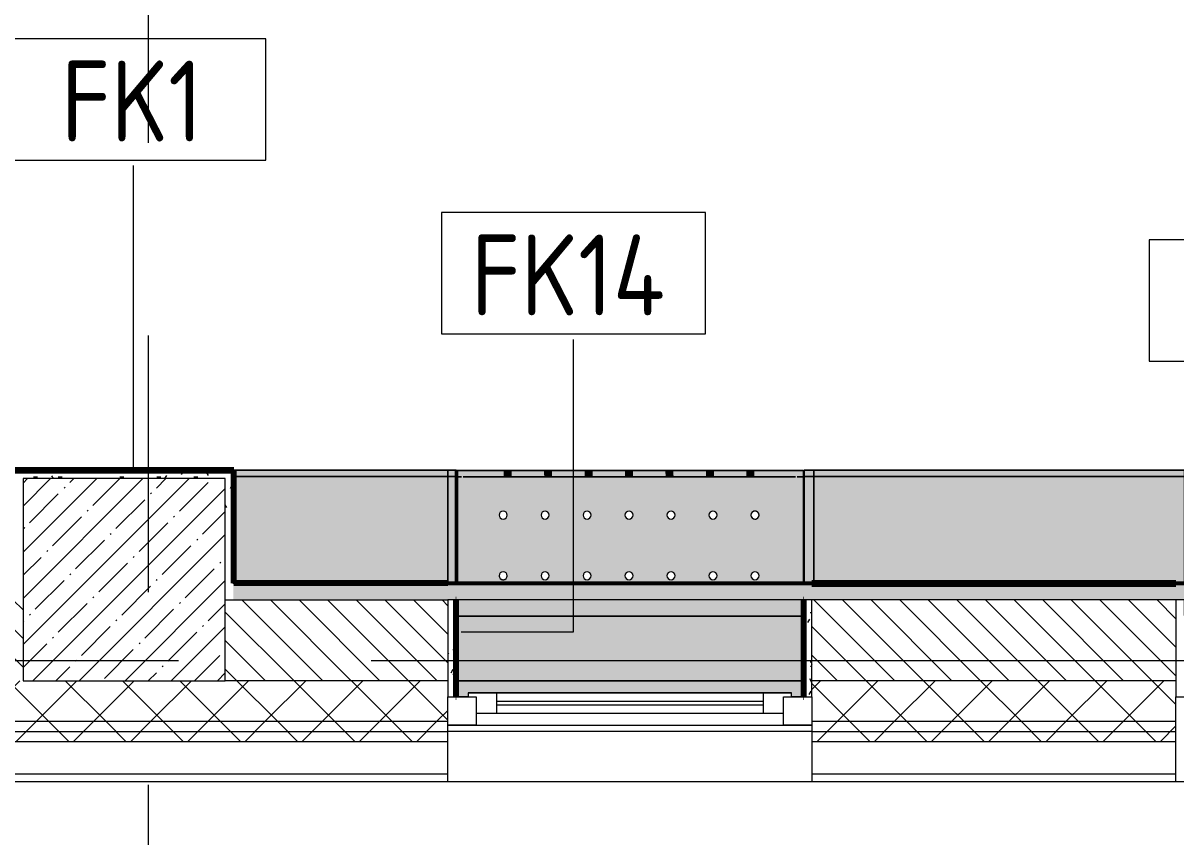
# Model space of a CAD drawing. Header units: millimetres. Extents: x 35524 to 235479, y -8553 to 29000.
# Drawn here: x 80350 to 83200, y 3164 to 5176 of the extents above; entities that cross this region are included whole.
import ezdxf

# ---------------------------------------------------------------- set-up
doc = ezdxf.new("R2010")
doc.units = ezdxf.units.MM
doc.linetypes.add('Осевая', pattern=[3175, 635, -476.25, 1587.5, -476.25])
for name, color, linetype, lineweight in [('A-GLAZ', 7, 'Continuous', 9), ('A-GLAZ-1', 7, 'Continuous', 13), ('A-WALL', 7, 'Continuous', 9), ('A-WALL-IDEN', 7, 'Continuous', 9), ('I-WALL', 7, 'Continuous', 9), ('S-COLS', 7, 'Continuous', 9), ('Оси', 7, 'Continuous', 9), ('Оси-2', 7, 'Осевая', 9)]:
    doc.layers.add(name, color=color, linetype=linetype, lineweight=lineweight)
for name, color, linetype, lineweight, true_color in [('A-WALL-1', 7, 'Continuous', 9, 0xc0c0c0), ('A-WALL-2', 7, 'Continuous', 9, 0xcbc7bf), ('I-WALL-12', 7, 'Continuous', 53, 0xeaa7bf), ('I-WALL-18', 7, 'Continuous', 80, 0xffd2ff), ('I-WALL-4', 7, 'Continuous', 9, 0xc0c0c0), ('I-WALL-5', 7, 'Continuous', 9, 0xcbc7bf), ('I-WALL-8', 7, 'Continuous', 80, 0xff80c0), ('S-WALL-ANLY', 7, 'Continuous', 13, 0x008040), ('S-WALL-ANLY-1', 7, 'Continuous', 5, 0x008040), ('Знаки-1', 7, 'Continuous', 9, 0xd4ccbd), ('Знаки-3', 9, 'Continuous', 9, 0x808080), ('Знаки-4', 7, 'Continuous', 9, 0xaba79f), ('Знаки-5', 7, 'Continuous', 9, 0xc1bbaf), ('Знаки-6', 7, 'Continuous', 9, 0xd5cdbe), ('Знаки-7', 7, 'Continuous', 9, 0xd1cabb), ('Знаки-8', 7, 'Continuous', 9, 0xccc5b7)]:
    doc.layers.add(name, color=color, linetype=linetype, lineweight=lineweight, true_color=true_color)
doc.layers.add('Знаки-2', color=7, linetype='Continuous', lineweight=9, transparency=0.5)
doc.styles.add('GOST Common_2', font='GOST_Common.ttf', dxfattribs={"width": 0.9, "height": 200})
pattern_1 = [(45, (0, 0), (-70.71068, 70.71068), []), (135, (0, 0), (-70.71068, -70.71068), [])]
pattern_2 = [(0, (0, 0), (121.92, 30.48), [10.058, -81.382, 10.058, -81.382, -487.68]), (0, (0, 0), (121.92, 30.48), [-182.88, 10.058, -172.822, 10.058, -81.382, -213.36]), (0, (0, 0), (121.92, 30.48), [-457.2, 10.058, -50.902, 10.058, -142.342]), (120, (45.72, 15.24), (-87.356454, 90.345817), [10.058, -81.382, 10.058, -81.382, -487.68]), (120, (45.72, 15.24), (-87.356454, 90.345817), [-182.88, 10.058, -172.822, 10.058, -81.382, -213.36]), (120, (45.72, 15.24), (-87.356454, 90.345817), [-457.2, 10.058, -50.902, 10.058, -142.342]), (240, (60.96, 76.2), (-34.563546, -120.825817), [10.058, -81.382, 10.058, -81.382, -487.68]), (240, (60.96, 76.2), (-34.563546, -120.825817), [-182.88, 10.058, -172.822, 10.058, -81.382, -213.36]), (240, (60.96, 76.2), (-34.563546, -120.825817), [-457.2, 10.058, -50.902, 10.058, -142.342])]

# ---------------------------------------------------------------- blocks, each defined once
blk = doc.blocks.new('BSC_Колонна _Прямоугольная - 500х500-V12-План отделки стен 3 этажа в осях 12-23')
at = {"layer": 'S-COLS'}
h = blk.add_hatch(dxfattribs=at)
h.set_pattern_fill('FP_13', color=256, style=0, pattern_type=2)
h.set_pattern_definition([(45, (-80600, -3800), (-57.02463, 57.02463), []), (45, (-80542.975, -3800), (-57.02463, 57.02463), [100.806, -20.161, 3.353, -16.808])])
h.paths.add_polyline_path([(-250, -250), (250, -250), (250, 250), (-250, 250), (-250, -153.5)])
for p, q in [((250, 250), (-250, 250)), ((-250, 250), (-250, -250)), ((250, -250), (250, 250)), ((-250, -250), (250, -250))]:
    blk.add_line(p, q, dxfattribs=at)
blk = doc.blocks.new('120_Окно_СКБ_1Ст - 120_Окно_СКБ_1Ст 900х2500_h_-19906774-План отделки стен 3 этажа в осях 12-23')
at = {"layer": 'A-GLAZ'}
for p, q in [((450, -5), (-450, -5)), ((-330, -55), (330, -55)), ((-430, -75), (-400, -75)), ((330, -65), (-330, -65)), ((400, -75), (430, -75))]:
    blk.add_line(p, q, dxfattribs=at)
at = {"layer": 'A-GLAZ-1'}
for p, q in [((-450, -75), (-450, -5)), ((-450, -5), (-380, -5)), ((-380, -5), (-380, -75)), ((380, -75), (380, -5)), ((380, -5), (450, -5)), ((450, -5), (450, -75)), ((380, -35), (-380, -35)), ((-380, -35), (-380, -75)), ((-330, -85), (-330, -35)), ((330, -85), (330, -35)), ((380, -75), (380, -35)), ((-380, -75), (-450, -75)), ((-380, -75), (-400, -75)), ((-400, -75), (-400, -85)), ((-400, -85), (400, -85)), ((400, -85), (-400, -85)), ((450, -75), (380, -75)), ((400, -75), (380, -75)), ((400, -85), (400, -75))]:
    blk.add_line(p, q, dxfattribs=at)
blk = doc.blocks.new('Зашивка радиатора_ с перфорацией М1 - Зашивка радиатора_ с перфорацией М1-V62-План отделки стен 3 этажа в осях 12-23')
at = {"layer": 'Знаки-2'}
for points in [[(399, 380), (399, 370.1), (-401, 370.1), (-401, 380), (-430, 380), (-430, 180), (429, 180), (429, 380)], [(317.2, -163.9), (-430, -163.9), (-430, -179.9), (430, -179.7), (430, -163.9), (319.3, -163.9)], [(-313.1, -163.9), (-319, -163.9), (-318.3, -179.9), (-279, -179.9), (-279.7, -163.9), (-309, -163.9)], [(-304.2, -163.9), (-319, -163.9), (-318.3, -179.9), (-279, -179.9), (-279.7, -163.9), (-304, -163.9)], [(-289, -163.9), (-309, -163.9), (-308.7, -179.9), (-289, -179.9)], [(-291.9, -163.9), (-309, -163.9), (-308.7, -179.9), (-289, -179.9), (-289.3, -163.9), (-290.3, -163.9)], [(-179, -163.9), (-219, -163.9), (-218.3, -179.9), (-179, -179.9)], [(-194, -163.9), (-219, -163.9), (-218.3, -179.9), (-179, -179.9), (-179.7, -163.9), (-193.8, -163.9)], [(-199, -163.9), (-209, -163.9), (-208.7, -179.9), (-189, -179.9), (-189.3, -163.9), (-196.4, -163.9)], [(-191.9, -163.9), (-209, -163.9), (-208.7, -179.9), (-189, -179.9), (-189.3, -163.9), (-190.3, -163.9)], [(-84.9, -163.9), (-119, -163.9), (-118.3, -179.9), (-79, -179.9), (-79.7, -163.9), (-81.7, -163.9)], [(-119, -163.9), (-118.3, -179.9), (-79, -179.9), (-79.7, -163.9), (-118.3, -163.9)], [(-108.7, -163.9), (-109, -163.9), (-108.7, -179.9), (-89, -179.9), (-89.3, -163.9), (-107.7, -163.9)], [(-106.1, -163.9), (-109, -163.9), (-108.7, -179.9), (-89, -179.9), (-89.3, -163.9), (-104.2, -163.9)], [(-19, -163.9), (-18.3, -179.9), (21, -179.9), (20.3, -163.9), (-18.3, -163.9)], [(-19, -163.9), (-18.3, -179.9), (21, -179.9), (20.3, -163.9), (-18.3, -163.9)], [(-8.7, -163.9), (-9, -163.9), (-8.7, -179.9), (11, -179.9), (10.7, -163.9), (-7.7, -163.9)], [(-8.7, -163.9), (-9, -163.9), (-8.7, -179.9), (11, -179.9), (10.7, -163.9), (-7.7, -163.9)], [(93.9, -163.9), (81, -163.9), (81.7, -179.9), (121, -179.9), (120.3, -163.9), (95.8, -163.9)], [(110.7, -163.9), (81, -163.9), (81.7, -179.9), (121, -179.9), (120.3, -163.9), (111, -163.9)], [(91.3, -163.9), (91, -163.9), (91.3, -179.9), (111, -179.9), (110.7, -163.9), (92.3, -163.9)], [(91.3, -163.9), (91, -163.9), (91.3, -179.9), (111, -179.9), (110.7, -163.9), (92.3, -163.9)], [(181, -163.9), (181.7, -179.9), (221, -179.9), (220.3, -163.9), (181.7, -163.9)], [(203.8, -163.9), (181, -163.9), (181.7, -179.9), (221, -179.9), (220.3, -163.9), (206, -163.9)], [(198.4, -163.9), (191, -163.9), (191.3, -179.9), (211, -179.9), (210.7, -163.9), (201, -163.9)], [(198.4, -163.9), (191, -163.9), (191.3, -179.9), (211, -179.9), (210.7, -163.9), (201, -163.9)], [(286.9, -163.9), (281, -163.9), (281.7, -179.9), (321, -179.9), (320.3, -163.9), (291, -163.9)], [(296, -163.9), (281, -163.9), (281.7, -179.9), (321, -179.9), (320.3, -163.9), (298.4, -163.9)], [(308.1, -163.9), (291, -163.9), (291.3, -179.9), (311, -179.9), (310.7, -163.9), (309.7, -163.9)], [(308.1, -163.9), (291, -163.9), (291.3, -179.9), (311, -179.9), (310.7, -163.9), (309.7, -163.9)]]:
    blk.add_hatch(color=256, dxfattribs=at).paths.add_polyline_path(points)
h = blk.add_hatch(color=256, dxfattribs=at)
h.paths.add_polyline_path([(385.8, 180), (-430, 180), (-430, 140.1), (429, 140.1), (429, 180)])
h.paths.add_polyline_path([(-342.4, 100.1), (-430, 100.1), (-430, -179.9), (430.2, -179.9), (430.2, 100.1), (-341.9, 100.1)])
h.paths.add_polyline_path([(312.2, 90.4), (317.2, 89), (320.9, 85.4), (322.2, 80.4), (320.9, 75.4), (317.2, 71.7), (312.2, 70.4), (307.2, 71.7), (303.6, 75.4), (302.2, 80.4), (303.6, 85.4), (307.2, 89), (309.7, 90)])
h.paths.add_polyline_path([(208.5, 90.4), (213.5, 89), (217.2, 85.4), (218.5, 80.4), (217.2, 75.4), (213.5, 71.7), (208.5, 70.4), (203.5, 71.7), (199.8, 75.4), (198.5, 80.4), (199.8, 85.4), (203.8, 89.1), (205.9, 90)])
h.paths.add_polyline_path([(-206.5, 90.4), (-201.5, 89), (-197.8, 85.4), (-196.5, 80.4), (-197.8, 75.4), (-201.5, 71.7), (-206.5, 70.4), (-211.5, 71.7), (-215.2, 75.4), (-216.5, 80.4), (-215.2, 85.4), (-211.5, 89), (-209.1, 90)])
h.paths.add_polyline_path([(-102.8, 90.4), (-97.8, 89), (-94.1, 85.4), (-92.8, 80.4), (-94.1, 75.4), (-97.8, 71.7), (-102.8, 70.4), (-107.8, 71.7), (-111.4, 75.4), (-112.8, 80.4), (-111.4, 85.4), (-107.8, 89), (-105.3, 90)])
h.paths.add_polyline_path([(-310.3, 90.4), (-305.3, 89), (-301.6, 85.4), (-300.3, 80.4), (-301.6, 75.4), (-305.3, 71.7), (-310.3, 70.4), (-315.3, 71.7), (-318.9, 75.4), (-320.3, 80.4), (-318.9, 85.4), (-315.3, 89), (-312.8, 90)])
h.paths.add_polyline_path([(1, 90.4), (6, 89), (9.7, 85.4), (11, 80.4), (9.7, 75.4), (6, 71.7), (1, 70.4), (-4, 71.7), (-7.7, 75.4), (-9, 80.4), (-7.7, 85.4), (-4, 89), (-1.6, 90)])
h.paths.add_polyline_path([(104.7, 90.4), (109.7, 89), (113.4, 85.4), (114.7, 80.4), (113.4, 75.4), (109.7, 71.7), (104.7, 70.4), (99.7, 71.7), (96.1, 75.4), (94.7, 80.4), (96.1, 85.4), (99.7, 89), (102.2, 90)])
h.paths.add_polyline_path([(104.7, -59.6), (109.7, -61), (113.4, -64.6), (114.7, -69.6), (113.4, -74.6), (109.7, -78.3), (104.7, -79.6), (99.7, -78.3), (96.1, -74.6), (94.7, -69.6), (96.1, -64.6), (99.7, -61), (102.2, -60)])
h.paths.add_polyline_path([(208.5, -59.6), (213.5, -61), (217.2, -64.6), (218.5, -69.6), (217.2, -74.6), (213.5, -78.3), (208.5, -79.6), (203.5, -78.3), (199.8, -74.6), (198.5, -69.6), (199.8, -64.6), (203.8, -60.9), (205.9, -60)])
h.paths.add_polyline_path([(312.2, -59.6), (317.2, -61), (320.9, -64.6), (322.2, -69.6), (320.9, -74.6), (317.2, -78.3), (312.2, -79.6), (307.2, -78.3), (303.6, -74.6), (302.2, -69.6), (303.6, -64.6), (307.2, -61), (309.7, -60)])
h.paths.add_polyline_path([(1, -59.6), (6, -61), (9.7, -64.6), (11, -69.6), (9.7, -74.6), (6, -78.3), (1, -79.6), (-4, -78.3), (-7.7, -74.6), (-9, -69.6), (-7.7, -64.6), (-4, -61), (-1.6, -60)])
h.paths.add_polyline_path([(-102.8, -59.6), (-97.8, -61), (-94.1, -64.6), (-92.8, -69.6), (-94.1, -74.6), (-97.8, -78.3), (-102.8, -79.6), (-107.8, -78.3), (-111.4, -74.6), (-112.8, -69.6), (-111.4, -64.6), (-107.8, -61), (-105.3, -60)])
h.paths.add_polyline_path([(-310.3, -59.6), (-305.3, -61), (-301.6, -64.6), (-300.3, -69.6), (-301.6, -74.6), (-305.3, -78.3), (-310.3, -79.6), (-315.3, -78.3), (-318.9, -74.6), (-320.3, -69.6), (-318.9, -64.6), (-315.3, -61), (-312.8, -60)])
h.paths.add_polyline_path([(-206.5, -59.6), (-201.5, -61), (-197.8, -64.6), (-196.5, -69.6), (-197.8, -74.6), (-201.5, -78.3), (-206.5, -79.6), (-211.5, -78.3), (-215.2, -74.6), (-216.5, -69.6), (-215.2, -64.6), (-211.5, -61), (-209.1, -60)])
at = {"layer": 'Знаки-1'}
for p, q in [((-309, -163.9), (-307.7, -163.9)), ((-304.2, -163.9), (-309, -163.9)), ((-307.7, -163.9), (-304.2, -163.9)), ((-304, -163.9), (-294, -163.9)), ((-294, -163.9), (-304, -163.9)), ((-293.8, -163.9), (-289, -163.9)), ((-289, -163.9), (-293.8, -163.9)), ((-207.7, -163.9), (-204.2, -163.9)), ((-204.2, -163.9), (-207.7, -163.9)), ((-204, -163.9), (-199, -163.9)), ((-194, -163.9), (-204, -163.9)), ((-199, -163.9), (-194, -163.9)), ((-193.8, -163.9), (-190.3, -163.9)), ((-190.3, -163.9), (-193.8, -163.9)), ((-107.7, -163.9), (-104.2, -163.9)), ((-104.2, -163.9), (-107.7, -163.9)), ((-104, -163.9), (-94, -163.9)), ((-94, -163.9), (-104, -163.9)), ((-93.8, -163.9), (-90.3, -163.9)), ((-90.3, -163.9), (-93.8, -163.9)), ((-9, -163.9), (-6.1, -163.9)), ((-4.2, -163.9), (-9, -163.9)), ((-6.1, -163.9), (-4.2, -163.9)), ((-4, -163.9), (6, -163.9)), ((6, -163.9), (-4, -163.9)), ((6.2, -163.9), (10.7, -163.9)), ((11, -163.9), (6.2, -163.9)), ((10.7, -163.9), (11, -163.9)), ((92.3, -163.9), (95.8, -163.9)), ((95.8, -163.9), (92.3, -163.9)), ((96, -163.9), (106, -163.9)), ((106, -163.9), (96, -163.9)), ((106.2, -163.9), (109.7, -163.9)), ((109.7, -163.9), (106.2, -163.9)), ((192.3, -163.9), (195.8, -163.9)), ((195.8, -163.9), (192.3, -163.9)), ((196, -163.9), (203.6, -163.9)), ((203.6, -163.9), (196, -163.9)), ((203.8, -163.9), (206, -163.9)), ((206, -163.9), (203.8, -163.9)), ((206.2, -163.9), (209.7, -163.9)), ((209.7, -163.9), (206.2, -163.9)), ((291, -163.9), (295.8, -163.9)), ((295.8, -163.9), (291, -163.9)), ((296, -163.9), (306, -163.9)), ((303.6, -163.9), (296, -163.9)), ((306, -163.9), (303.6, -163.9)), ((306.2, -163.9), (311, -163.9)), ((311, -163.9), (306.2, -163.9)), ((430, -163.9), (428, -163.9)), ((-309, -179.9), (-304.2, -179.9)), ((-304.2, -179.9), (-309, -179.9)), ((-304, -179.9), (-294, -179.9)), ((-299, -179.9), (-304, -179.9)), ((-294, -179.9), (-299, -179.9)), ((-293.8, -179.9), (-289, -179.9)), ((-289, -179.9), (-293.8, -179.9)), ((-207.7, -179.9), (-204.2, -179.9)), ((-204.2, -179.9), (-207.7, -179.9)), ((-204, -179.9), (-199, -179.9)), ((-199, -179.9), (-204, -179.9)), ((-199, -179.9), (-194, -179.9)), ((-194, -179.9), (-199, -179.9)), ((-193.8, -179.9), (-190.3, -179.9)), ((-190.3, -179.9), (-193.8, -179.9)), ((-107.7, -179.9), (-104.2, -179.9)), ((-104.2, -179.9), (-107.7, -179.9)), ((-104, -179.9), (-94, -179.9)), ((-94, -179.9), (-104, -179.9)), ((-93.8, -179.9), (-90.3, -179.9)), ((-90.3, -179.9), (-93.8, -179.9)), ((-9, -179.9), (-4.2, -179.9)), ((-4.2, -179.9), (-9, -179.9)), ((-4, -179.9), (6, -179.9)), ((6, -179.9), (-4, -179.9)), ((6.2, -179.9), (11, -179.9)), ((11, -179.9), (6.2, -179.9)), ((92.3, -179.9), (95.8, -179.9)), ((95.8, -179.9), (92.3, -179.9)), ((96, -179.9), (101, -179.9)), ((106, -179.9), (96, -179.9)), ((101, -179.9), (106, -179.9)), ((106.2, -179.9), (109.7, -179.9)), ((109.7, -179.9), (106.2, -179.9)), ((192.3, -179.9), (195.8, -179.9)), ((195.8, -179.9), (192.3, -179.9)), ((196, -179.9), (203.6, -179.9)), ((203.6, -179.9), (196, -179.9)), ((203.8, -179.9), (206, -179.9)), ((206, -179.9), (203.8, -179.9)), ((206.2, -179.9), (209.7, -179.9)), ((209.7, -179.9), (206.2, -179.9)), ((291, -179.9), (295.8, -179.9)), ((295.8, -179.9), (291, -179.9)), ((296, -179.9), (306, -179.9)), ((301, -179.9), (296, -179.9)), ((306, -179.9), (301, -179.9)), ((306.2, -179.9), (311, -179.9)), ((309.7, -179.9), (306.2, -179.9)), ((311, -179.9), (309.7, -179.9))]:
    blk.add_line(p, q, dxfattribs=at)
at = {"layer": 'Знаки-3'}
for p, q in [((-401, 380), (-430, 380)), ((-430, 380), (-430, 180)), ((429, 380), (399, 380)), ((-430, 180), (429, 180)), ((429, 180), (-430, 180)), ((-430, 180), (-430, 140.1)), ((-430, 100.1), (-430, -179.9)), ((430.2, -179.9), (430.2, 100.1)), ((-430, -179.9), (430.2, -179.9))]:
    blk.add_line(p, q, dxfattribs=at)
for centre, start, end in [((-310.3, 80.4), 0, 180), ((-206.5, 80.4), 0, 180), ((-102.8, 80.4), 0, 180), ((1, 80.4), 0, 180), ((104.7, 80.4), 0, 180), ((208.5, 80.4), 0, 180), ((312.2, 80.4), 0, 180), ((-310.3, 80.4), 180, 0), ((-206.5, 80.4), 180, 360), ((-102.8, 80.4), 180, 0), ((1, 80.4), 180, 0), ((104.7, 80.4), 180, 360), ((208.5, 80.4), 180, 0), ((312.2, 80.4), 180, 0), ((-310.3, -69.6), 0, 180), ((-310.3, -69.6), 180, 0), ((-206.5, -69.6), 0, 180), ((-206.5, -69.6), 180, 0), ((-102.8, -69.6), 0, 180), ((-102.8, -69.6), 180, 0), ((1, -69.6), 0, 180), ((1, -69.6), 180, 0), ((104.7, -69.6), 0, 180), ((104.7, -69.6), 180, 0), ((208.5, -69.6), 0, 180), ((208.5, -69.6), 180, 0), ((312.2, -69.6), 0, 180), ((312.2, -69.6), 180, 0)]:
    blk.add_arc(centre, 10, start, end, dxfattribs=at)
at = {"layer": 'Знаки-4'}
for p, q in [((-430, 180), (-430, 380)), ((-430, 380), (-401, 380)), ((399, 380), (429, 380)), ((-430, 140.1), (-430, 180)), ((-430, -179.9), (-430, 100.1)), ((-430, -163.9), (-414.4, -163.9)), ((-430, -163.9), (-430, -179.9)), ((-410.5, -163.9), (-394.9, -163.9)), ((-394.3, -163.9), (394.9, -163.9)), ((395.4, -163.9), (411.1, -163.9)), ((414.9, -163.9), (425.1, -163.9)), ((428, -179.9), (-430, -179.9)), ((425.1, -179.9), (-430, -179.9))]:
    blk.add_line(p, q, dxfattribs=at)
for centre, start, end in [((-310.3, 80.4), 0, 180), ((-206.5, 80.4), 0, 180), ((-102.8, 80.4), 0, 180), ((1, 80.4), 0, 180), ((104.7, 80.4), 0, 180), ((208.5, 80.4), 0, 180), ((312.2, 80.4), 135, 180), ((312.2, 80.4), 105, 135), ((312.2, 80.4), 90, 105), ((312.2, 80.4), 75, 90), ((312.2, 80.4), 60, 75), ((312.2, 80.4), 45, 60), ((312.2, 80.4), 0, 45), ((-310.3, 80.4), 180, 360), ((-206.5, 80.4), 180, 360), ((-102.8, 80.4), 180, 360), ((1, 80.4), 180, 360), ((104.7, 80.4), 180, 360), ((208.5, 80.4), 180, 360), ((312.2, 80.4), 180, 0), ((-310.3, -69.6), 75, 180), ((-310.3, -69.6), 180, 210), ((-310.3, -69.6), 210, 225), ((-310.3, -69.6), 225, 240), ((-310.3, -69.6), 240, 255), ((-310.3, -69.6), 255, 270), ((-310.3, -69.6), 270, 285), ((-310.3, -69.6), 45, 75), ((-310.3, -69.6), 285, 360), ((-310.3, -69.6), 30, 45), ((-310.3, -69.6), 15, 30), ((-310.3, -69.6), 0, 15), ((-206.5, -69.6), 0, 180), ((-206.5, -69.6), 180, 360), ((-102.8, -69.6), 0, 180), ((-102.8, -69.6), 180, 360), ((1, -69.6), 0, 180), ((1, -69.6), 180, 360), ((104.7, -69.6), 0, 180), ((104.7, -69.6), 180, 360), ((208.5, -69.6), 0, 180), ((208.5, -69.6), 180, 360), ((312.2, -69.6), 0, 180), ((312.2, -69.6), 180, 360)]:
    blk.add_arc(centre, 10, start, end, dxfattribs=at)
at = {"layer": 'Знаки-5'}
for p, q in [((429, 180), (-430, 180)), ((-430, 180), (429, 180)), ((430.2, 100.1), (430.2, -179.9)), ((-414.4, -163.9), (-430, -163.9)), ((-430, -163.9), (-430, -179.9)), ((-394.9, -163.9), (-410.5, -163.9)), ((-319, -163.9), (-394.3, -163.9)), ((-319, -163.9), (-279, -163.9)), ((-279, -163.9), (-319, -163.9)), ((-219, -163.9), (-279, -163.9)), ((-219, -163.9), (-209, -163.9)), ((-209, -163.9), (-219, -163.9)), ((-209, -163.9), (-189, -163.9)), ((-189, -163.9), (-209, -163.9)), ((-189, -163.9), (-181.7, -163.9)), ((-179, -163.9), (-189, -163.9)), ((-181.7, -163.9), (-179, -163.9)), ((-119, -163.9), (-179, -163.9)), ((-119, -163.9), (-79, -163.9)), ((-79, -163.9), (-119, -163.9)), ((-19, -163.9), (-79, -163.9)), ((-19, -163.9), (21, -163.9)), ((-13.1, -163.9), (-19, -163.9)), ((11, -163.9), (-13.1, -163.9)), ((21, -163.9), (11, -163.9)), ((81, -163.9), (21.7, -163.9)), ((81, -163.9), (83.7, -163.9)), ((91, -163.9), (81, -163.9)), ((83.7, -163.9), (91, -163.9)), ((91, -163.9), (111, -163.9)), ((111, -163.9), (91, -163.9)), ((111, -163.9), (121, -163.9)), ((121, -163.9), (111, -163.9)), ((181, -163.9), (121, -163.9)), ((181, -163.9), (221, -163.9)), ((181.7, -163.9), (181, -163.9)), ((211, -163.9), (181.7, -163.9)), ((221, -163.9), (211, -163.9)), ((281, -163.9), (221, -163.9)), ((281, -163.9), (306.2, -163.9)), ((283.7, -163.9), (281, -163.9)), ((306.2, -163.9), (283.7, -163.9)), ((306.2, -163.9), (321, -163.9)), ((321, -163.9), (306.2, -163.9)), ((394.9, -163.9), (321, -163.9)), ((411.1, -163.9), (395.4, -163.9)), ((425.1, -163.9), (414.9, -163.9)), ((425.1, -163.9), (428, -163.9)), ((-430, -179.9), (-319, -179.9)), ((-319, -179.9), (-279, -179.9)), ((-279, -179.9), (-319, -179.9)), ((-279, -179.9), (-219, -179.9)), ((-219, -179.9), (-209, -179.9)), ((-209, -179.9), (-219, -179.9)), ((-209, -179.9), (-206.1, -179.9)), ((-189, -179.9), (-209, -179.9)), ((-206.1, -179.9), (-189, -179.9)), ((-189, -179.9), (-179, -179.9)), ((-179, -179.9), (-189, -179.9)), ((-179, -179.9), (-119, -179.9)), ((-119, -179.9), (-79, -179.9)), ((-79, -179.9), (-119, -179.9)), ((-79, -179.9), (-19, -179.9)), ((-19, -179.9), (21, -179.9)), ((21, -179.9), (-19, -179.9)), ((21.7, -179.9), (81, -179.9)), ((81, -179.9), (86.9, -179.9)), ((91, -179.9), (81, -179.9)), ((86.9, -179.9), (91, -179.9)), ((91, -179.9), (111, -179.9)), ((111, -179.9), (91, -179.9)), ((111, -179.9), (120.3, -179.9)), ((115.1, -179.9), (111, -179.9)), ((121, -179.9), (115.1, -179.9)), ((120.3, -179.9), (121, -179.9)), ((121, -179.9), (181, -179.9)), ((181, -179.9), (221, -179.9)), ((221, -179.9), (181, -179.9)), ((221, -179.9), (281, -179.9)), ((281, -179.9), (321, -179.9)), ((321, -179.9), (281, -179.9)), ((321, -179.9), (425.1, -179.9)), ((428, -179.9), (425.1, -179.9)), ((430.2, -179.9), (428, -179.9))]:
    blk.add_line(p, q, dxfattribs=at)
at = {"layer": 'Знаки-6'}
for p, q in [((-304.2, -163.9), (-307.7, -163.9)), ((-294, -163.9), (-304, -163.9)), ((-290.3, -163.9), (-293.8, -163.9)), ((-204.2, -163.9), (-207.7, -163.9)), ((-194, -163.9), (-204, -163.9)), ((-190.3, -163.9), (-193.8, -163.9)), ((-104.2, -163.9), (-107.7, -163.9)), ((-94, -163.9), (-104, -163.9)), ((-90.3, -163.9), (-93.8, -163.9)), ((-4.2, -163.9), (-7.7, -163.9)), ((6, -163.9), (-4, -163.9)), ((9.7, -163.9), (6.2, -163.9)), ((95.8, -163.9), (92.3, -163.9)), ((106, -163.9), (96, -163.9)), ((109.7, -163.9), (106.2, -163.9)), ((195.8, -163.9), (192.3, -163.9)), ((203.6, -163.9), (196, -163.9)), ((206, -163.9), (203.8, -163.9)), ((209.7, -163.9), (206.2, -163.9)), ((295.8, -163.9), (292.3, -163.9)), ((306, -163.9), (296, -163.9)), ((309.7, -163.9), (306.2, -163.9)), ((430, -164.9), (430, -179.7)), ((-307.7, -179.9), (-304.2, -179.9)), ((-304, -179.9), (-294, -179.9)), ((-293.8, -179.9), (-290.3, -179.9)), ((-207.7, -179.9), (-204.2, -179.9)), ((-204, -179.9), (-194, -179.9)), ((-193.8, -179.9), (-190.3, -179.9)), ((-107.7, -179.9), (-104.2, -179.9)), ((-104, -179.9), (-94, -179.9)), ((-93.8, -179.9), (-90.3, -179.9)), ((-7.7, -179.9), (-4.2, -179.9)), ((-4, -179.9), (6, -179.9)), ((6.2, -179.9), (9.7, -179.9)), ((92.3, -179.9), (95.8, -179.9)), ((96, -179.9), (106, -179.9)), ((106.2, -179.9), (109.7, -179.9)), ((192.3, -179.9), (195.8, -179.9)), ((196, -179.9), (203.6, -179.9)), ((203.8, -179.9), (206, -179.9)), ((206.2, -179.9), (209.7, -179.9)), ((292.3, -179.9), (295.8, -179.9)), ((296, -179.9), (306, -179.9)), ((306.2, -179.9), (309.7, -179.9)), ((428, -179.9), (430, -179.9))]:
    blk.add_line(p, q, dxfattribs=at)
at = {"layer": 'Знаки-7'}
for p, q in [((-309, -163.9), (-318.3, -163.9)), ((-307.7, -163.9), (-304.2, -163.9)), ((-304.2, -163.9), (-307.7, -163.9)), ((-304, -163.9), (-294, -163.9)), ((-299, -163.9), (-304, -163.9)), ((-294, -163.9), (-299, -163.9)), ((-293.8, -163.9), (-290.3, -163.9)), ((-290.3, -163.9), (-293.8, -163.9)), ((-279.7, -163.9), (-289, -163.9)), ((-209, -163.9), (-218.3, -163.9)), ((-209, -163.9), (-204.2, -163.9)), ((-204.2, -163.9), (-209, -163.9)), ((-204, -163.9), (-194, -163.9)), ((-199, -163.9), (-204, -163.9)), ((-194, -163.9), (-199, -163.9)), ((-193.8, -163.9), (-190.3, -163.9)), ((-190.3, -163.9), (-193.8, -163.9)), ((-190.3, -163.9), (-189, -163.9)), ((-189, -163.9), (-190.3, -163.9)), ((-179.7, -163.9), (-189, -163.9)), ((-109, -163.9), (-118.3, -163.9)), ((-109, -163.9), (-104.2, -163.9)), ((-104.2, -163.9), (-109, -163.9)), ((-104, -163.9), (-94, -163.9)), ((-94, -163.9), (-104, -163.9)), ((-93.8, -163.9), (-89, -163.9)), ((-89, -163.9), (-93.8, -163.9)), ((-79.7, -163.9), (-89, -163.9)), ((-9, -163.9), (-18.3, -163.9)), ((-7.7, -163.9), (-4.2, -163.9)), ((-4.2, -163.9), (-7.7, -163.9)), ((-4, -163.9), (6, -163.9)), ((6, -163.9), (-4, -163.9)), ((6.2, -163.9), (9.7, -163.9)), ((9.7, -163.9), (6.2, -163.9)), ((20.3, -163.9), (11, -163.9)), ((91, -163.9), (81.7, -163.9)), ((91, -163.9), (91.3, -163.9)), ((95.8, -163.9), (91, -163.9)), ((91.3, -163.9), (95.8, -163.9)), ((96, -163.9), (98.4, -163.9)), ((106, -163.9), (96, -163.9)), ((98.4, -163.9), (106, -163.9)), ((106.2, -163.9), (111, -163.9)), ((111, -163.9), (106.2, -163.9)), ((120.3, -163.9), (111, -163.9)), ((191, -163.9), (181.7, -163.9)), ((191, -163.9), (195.8, -163.9)), ((191.3, -163.9), (191, -163.9)), ((195.8, -163.9), (191.3, -163.9)), ((196, -163.9), (203.6, -163.9)), ((206, -163.9), (196, -163.9)), ((203.6, -163.9), (206, -163.9)), ((206.2, -163.9), (210.7, -163.9)), ((208.1, -163.9), (206.2, -163.9)), ((211, -163.9), (208.1, -163.9)), ((210.7, -163.9), (211, -163.9)), ((220.3, -163.9), (211, -163.9)), ((291, -163.9), (281.7, -163.9)), ((292.3, -163.9), (295.8, -163.9)), ((295.8, -163.9), (292.3, -163.9)), ((296, -163.9), (306, -163.9)), ((306, -163.9), (296, -163.9)), ((306.2, -163.9), (309.7, -163.9)), ((309.7, -163.9), (306.2, -163.9)), ((320.3, -163.9), (311, -163.9)), ((428, -163.9), (425.1, -163.9)), ((-318.3, -179.9), (-309, -179.9)), ((-307.7, -179.9), (-304.2, -179.9)), ((-304.2, -179.9), (-307.7, -179.9)), ((-304, -179.9), (-294, -179.9)), ((-294, -179.9), (-304, -179.9)), ((-293.8, -179.9), (-290.3, -179.9)), ((-290.3, -179.9), (-293.8, -179.9)), ((-289, -179.9), (-279.7, -179.9)), ((-218.3, -179.9), (-209, -179.9)), ((-209, -179.9), (-207.7, -179.9)), ((-207.7, -179.9), (-209, -179.9)), ((-207.7, -179.9), (-204.2, -179.9)), ((-204.2, -179.9), (-207.7, -179.9)), ((-204, -179.9), (-199, -179.9)), ((-199, -179.9), (-204, -179.9)), ((-199, -179.9), (-194, -179.9)), ((-194, -179.9), (-199, -179.9)), ((-193.8, -179.9), (-190.3, -179.9)), ((-189, -179.9), (-193.8, -179.9)), ((-190.3, -179.9), (-189, -179.9)), ((-189, -179.9), (-179.7, -179.9)), ((-118.3, -179.9), (-109, -179.9)), ((-109, -179.9), (-104.2, -179.9)), ((-106.1, -179.9), (-109, -179.9)), ((-104.2, -179.9), (-106.1, -179.9)), ((-104, -179.9), (-94, -179.9)), ((-94, -179.9), (-104, -179.9)), ((-93.8, -179.9), (-91.9, -179.9)), ((-89.3, -179.9), (-93.8, -179.9)), ((-91.9, -179.9), (-89, -179.9)), ((-89, -179.9), (-89.3, -179.9)), ((-89, -179.9), (-79.7, -179.9)), ((-18.3, -179.9), (-9, -179.9)), ((-7.7, -179.9), (-4.2, -179.9)), ((-4.2, -179.9), (-7.7, -179.9)), ((-4, -179.9), (1, -179.9)), ((6, -179.9), (-4, -179.9)), ((1, -179.9), (6, -179.9)), ((6.2, -179.9), (9.7, -179.9)), ((9.7, -179.9), (6.2, -179.9)), ((11, -179.9), (20.3, -179.9)), ((81.7, -179.9), (91, -179.9)), ((91, -179.9), (95.8, -179.9)), ((95.8, -179.9), (91, -179.9)), ((96, -179.9), (106, -179.9)), ((101, -179.9), (96, -179.9)), ((106, -179.9), (101, -179.9)), ((106.2, -179.9), (111, -179.9)), ((111, -179.9), (106.2, -179.9)), ((111, -179.9), (120.3, -179.9)), ((181.7, -179.9), (191, -179.9)), ((191, -179.9), (195.8, -179.9)), ((195.8, -179.9), (191, -179.9)), ((196, -179.9), (198.4, -179.9)), ((206, -179.9), (196, -179.9)), ((198.4, -179.9), (206, -179.9)), ((206.2, -179.9), (211, -179.9)), ((211, -179.9), (206.2, -179.9)), ((211, -179.9), (220.3, -179.9)), ((281.7, -179.9), (291, -179.9)), ((292.3, -179.9), (295.8, -179.9)), ((295.8, -179.9), (292.3, -179.9)), ((296, -179.9), (306, -179.9)), ((306, -179.9), (296, -179.9)), ((306.2, -179.9), (309.7, -179.9)), ((309.7, -179.9), (306.2, -179.9)), ((311, -179.9), (320.3, -179.9)), ((425.1, -179.9), (428, -179.9))]:
    blk.add_line(p, q, dxfattribs=at)
at = {"layer": 'Знаки-8'}
for p, q in [((-319, -163.9), (-309, -163.9)), ((-309, -163.9), (-319, -163.9)), ((-309, -163.9), (-304.2, -163.9)), ((-304.2, -163.9), (-309, -163.9)), ((-304, -163.9), (-294, -163.9)), ((-294, -163.9), (-304, -163.9)), ((-293.8, -163.9), (-289, -163.9)), ((-289, -163.9), (-293.8, -163.9)), ((-289, -163.9), (-279, -163.9)), ((-279, -163.9), (-289, -163.9)), ((-219, -163.9), (-209, -163.9)), ((-209, -163.9), (-219, -163.9)), ((-207.7, -163.9), (-204.2, -163.9)), ((-204.2, -163.9), (-207.7, -163.9)), ((-204, -163.9), (-194, -163.9)), ((-194, -163.9), (-204, -163.9)), ((-193.8, -163.9), (-190.3, -163.9)), ((-190.3, -163.9), (-193.8, -163.9)), ((-189, -163.9), (-179, -163.9)), ((-179, -163.9), (-189, -163.9)), ((-119, -163.9), (-109, -163.9)), ((-109, -163.9), (-119, -163.9)), ((-109, -163.9), (-104.2, -163.9)), ((-104.2, -163.9), (-109, -163.9)), ((-104, -163.9), (-94, -163.9)), ((-94, -163.9), (-104, -163.9)), ((-93.8, -163.9), (-89, -163.9)), ((-89, -163.9), (-93.8, -163.9)), ((-89, -163.9), (-79, -163.9)), ((-79, -163.9), (-89, -163.9)), ((-19, -163.9), (-9, -163.9)), ((-9, -163.9), (-19, -163.9)), ((-9, -163.9), (-4.2, -163.9)), ((-4.2, -163.9), (-9, -163.9)), ((-4, -163.9), (6, -163.9)), ((6, -163.9), (-4, -163.9)), ((6.2, -163.9), (11, -163.9)), ((11, -163.9), (6.2, -163.9)), ((11, -163.9), (21, -163.9)), ((21, -163.9), (11, -163.9)), ((81, -163.9), (91, -163.9)), ((91, -163.9), (81, -163.9)), ((92.3, -163.9), (95.8, -163.9)), ((95.8, -163.9), (92.3, -163.9)), ((96, -163.9), (106, -163.9)), ((106, -163.9), (96, -163.9)), ((106.2, -163.9), (109.7, -163.9)), ((109.7, -163.9), (106.2, -163.9)), ((111, -163.9), (121, -163.9)), ((121, -163.9), (111, -163.9)), ((181, -163.9), (191, -163.9)), ((191, -163.9), (181, -163.9)), ((191, -163.9), (195.8, -163.9)), ((195.8, -163.9), (191, -163.9)), ((196, -163.9), (206, -163.9)), ((206, -163.9), (196, -163.9)), ((206.2, -163.9), (211, -163.9)), ((211, -163.9), (206.2, -163.9)), ((211, -163.9), (221, -163.9)), ((221, -163.9), (211, -163.9)), ((281, -163.9), (291, -163.9)), ((291, -163.9), (281, -163.9)), ((291, -163.9), (295.8, -163.9)), ((295.8, -163.9), (291, -163.9)), ((296, -163.9), (306, -163.9)), ((306, -163.9), (296, -163.9)), ((306.2, -163.9), (311, -163.9)), ((311, -163.9), (306.2, -163.9)), ((311, -163.9), (321, -163.9)), ((321, -163.9), (311, -163.9)), ((428, -163.9), (430, -163.9)), ((430, -179.7), (430, -163.9)), ((-319, -179.9), (-309, -179.9)), ((-309, -179.9), (-319, -179.9)), ((-309, -179.9), (-304.2, -179.9)), ((-304.2, -179.9), (-309, -179.9)), ((-304, -179.9), (-294, -179.9)), ((-294, -179.9), (-304, -179.9)), ((-293.8, -179.9), (-289, -179.9)), ((-289, -179.9), (-293.8, -179.9)), ((-289, -179.9), (-279, -179.9)), ((-279, -179.9), (-289, -179.9)), ((-219, -179.9), (-209, -179.9)), ((-209, -179.9), (-219, -179.9)), ((-207.7, -179.9), (-204.2, -179.9)), ((-204.2, -179.9), (-207.7, -179.9)), ((-204, -179.9), (-194, -179.9)), ((-194, -179.9), (-204, -179.9)), ((-193.8, -179.9), (-190.3, -179.9)), ((-190.3, -179.9), (-193.8, -179.9)), ((-189, -179.9), (-179, -179.9)), ((-179, -179.9), (-189, -179.9)), ((-119, -179.9), (-109, -179.9)), ((-109, -179.9), (-119, -179.9)), ((-109, -179.9), (-104.2, -179.9)), ((-104.2, -179.9), (-109, -179.9)), ((-104, -179.9), (-94, -179.9)), ((-94, -179.9), (-104, -179.9)), ((-93.8, -179.9), (-89, -179.9)), ((-89, -179.9), (-93.8, -179.9)), ((-89, -179.9), (-79, -179.9)), ((-79, -179.9), (-89, -179.9)), ((-19, -179.9), (-9, -179.9)), ((-9, -179.9), (-19, -179.9)), ((-9, -179.9), (-4.2, -179.9)), ((-4.2, -179.9), (-9, -179.9)), ((-4, -179.9), (6, -179.9)), ((6, -179.9), (-4, -179.9)), ((6.2, -179.9), (11, -179.9)), ((11, -179.9), (6.2, -179.9)), ((11, -179.9), (21, -179.9)), ((21, -179.9), (11, -179.9)), ((81, -179.9), (91, -179.9)), ((91, -179.9), (81, -179.9)), ((92.3, -179.9), (95.8, -179.9)), ((95.8, -179.9), (92.3, -179.9)), ((96, -179.9), (106, -179.9)), ((106, -179.9), (96, -179.9)), ((106.2, -179.9), (109.7, -179.9)), ((109.7, -179.9), (106.2, -179.9)), ((111, -179.9), (121, -179.9)), ((121, -179.9), (111, -179.9)), ((181, -179.9), (191, -179.9)), ((191, -179.9), (181, -179.9)), ((191, -179.9), (195.8, -179.9)), ((195.8, -179.9), (191, -179.9)), ((196, -179.9), (206, -179.9)), ((206, -179.9), (196, -179.9)), ((206.2, -179.9), (211, -179.9)), ((211, -179.9), (206.2, -179.9)), ((211, -179.9), (221, -179.9)), ((221, -179.9), (211, -179.9)), ((281, -179.9), (291, -179.9)), ((291, -179.9), (281, -179.9)), ((291, -179.9), (295.8, -179.9)), ((295.8, -179.9), (291, -179.9)), ((296, -179.9), (306, -179.9)), ((306, -179.9), (296, -179.9)), ((306.2, -179.9), (311, -179.9)), ((311, -179.9), (306.2, -179.9)), ((311, -179.9), (321, -179.9)), ((321, -179.9), (311, -179.9)), ((430, -179.9), (428, -179.9))]:
    blk.add_line(p, q, dxfattribs=at)
blk = doc.blocks.new('Зашивка без перфорации М3 - М3_5-V84-План отделки стен 3 этажа в осях 12-23')
at = {"layer": 'Знаки-2'}
for points in [[(120, 101.1), (-430, 101.1), (-430, -179.9), (120.2, -179.9), (120.2, 101.1)], [(120, -163.9), (-430, -163.9), (-430, -179.9), (120, -179.9)]]:
    blk.add_hatch(color=256, dxfattribs=at).paths.add_polyline_path(points)
at = {"layer": 'Знаки-3'}
for p, q in [((-430, 180), (-430, 141.1)), ((-430, 101.1), (-430, -179.9)), ((120.2, -179.9), (120.2, 101.1)), ((-430, -179.9), (120.2, -179.9))]:
    blk.add_line(p, q, dxfattribs=at)
at = {"layer": 'Знаки-4'}
for p, q in [((120.2, 101.1), (120.2, -179.9)), ((-408.9, -163.9), (120, -163.9)), ((120, -179.9), (120, -163.9)), ((120.2, -179.9), (-430, -179.9)), ((120, -179.9), (-408.9, -179.9))]:
    blk.add_line(p, q, dxfattribs=at)
at = {"layer": 'Знаки-5'}
for p, q in [((-430, 176), (-430, 178.9)), ((-430, 141.1), (-430, 175.9)), ((-430, -176.6), (-430, 101.1)), ((-427.8, -163.9), (-408.9, -163.9)), ((120, -163.9), (-408.9, -163.9)), ((120, -163.9), (120, -179.9)), ((-408.9, -179.9), (-430, -179.9)), ((-408.9, -179.9), (120, -179.9))]:
    blk.add_line(p, q, dxfattribs=at)
at = {"layer": 'Знаки-6'}
for p, q in [((-428, -163.9), (-430, -163.9)), ((-430, -163.9), (-430, -176.6))]:
    blk.add_line(p, q, dxfattribs=at)
at = {"layer": 'Знаки-7'}
for p, q in [((-408.9, -163.9), (-427.8, -163.9)), ((-430, -179.9), (-408.9, -179.9))]:
    blk.add_line(p, q, dxfattribs=at)
at = {"layer": 'Знаки-8'}
for q in [(-427.8, -163.9), (-430, -176.6)]:
    blk.add_line((-430, -163.9), q, dxfattribs=at)
blk = doc.blocks.new('Зашивка без перфорации М3 - М3_16-30991357-План отделки стен 3 этажа в осях 12-23')
at = {"layer": 'Знаки-2'}
for points in [[(-409, 101.1), (-430, 101.1), (-430, -179.9), (510.2, -179.9), (510.2, 101.1), (-310.8, 101.1)], [(417.5, -163.9), (-430, -163.9), (-430, -179.9), (510, -179.9), (510, -163.9), (486.3, -163.9)]]:
    blk.add_hatch(color=256, dxfattribs=at).paths.add_polyline_path(points)
at = {"layer": 'Знаки-3'}
for p, q in [((-430, 180), (-430, 141.1)), ((-430, 101.1), (-430, -179.9)), ((510.2, -179.9), (510.2, 101.1)), ((-430, -179.9), (510.2, -179.9))]:
    blk.add_line(p, q, dxfattribs=at)
at = {"layer": 'Знаки-4'}
for p, q in [((510.2, 101.1), (510.2, -179.9)), ((-409.7, -163.9), (486.3, -163.9)), ((510.2, -179.9), (-430, -179.9)), ((486.3, -179.9), (-409.7, -179.9))]:
    blk.add_line(p, q, dxfattribs=at)
at = {"layer": 'Знаки-5'}
for p, q in [((-430, 176), (-430, 178.9)), ((-430, 141.1), (-430, 175.9)), ((-430, -176.6), (-430, 101.1)), ((-427.8, -163.9), (-409.7, -163.9)), ((486.3, -163.9), (-409.7, -163.9)), ((486.3, -163.9), (510, -163.9)), ((510, -179.9), (510, -163.9)), ((-409.7, -179.9), (-430, -179.9)), ((-409.7, -179.9), (486.3, -179.9)), ((510, -179.9), (486.3, -179.9))]:
    blk.add_line(p, q, dxfattribs=at)
at = {"layer": 'Знаки-6'}
for p, q in [((-428, -163.9), (-430, -163.9)), ((-430, -163.9), (-430, -176.6))]:
    blk.add_line(p, q, dxfattribs=at)
at = {"layer": 'Знаки-7'}
for p, q in [((-409.7, -163.9), (-427.8, -163.9)), ((510, -163.9), (486.3, -163.9)), ((510, -163.9), (510, -179.9)), ((-430, -179.9), (-409.7, -179.9)), ((486.3, -179.9), (510, -179.9))]:
    blk.add_line(p, q, dxfattribs=at)
at = {"layer": 'Знаки-8'}
for q in [(-427.8, -163.9), (-430, -176.6)]:
    blk.add_line((-430, -163.9), q, dxfattribs=at)
blk = doc.blocks.new('Зашивка_ опоясывающая панель - Зашивка_ опоясывающая панель-V88-План отделки стен 3 этажа в осях 12-23')
at = {"layer": 'Знаки-2'}
blk.add_hatch(color=256, dxfattribs=at).paths.add_polyline_path([(-429.9, -101.1), (-406, -101.1), (-406, 180), (-430, 178.9), (-430, -101.1)])
h = blk.add_hatch(color=256, dxfattribs=at)
h.paths.add_polyline_path([(-408.9, -160), (-406, -160), (-406, -141.1), (-409.9, -141.1), (-409.9, -160)])
h.paths.add_polyline_path([(-429.9, -101.1), (-406, -101.1), (-406, 180), (-430, 178.9), (-430, -101.1)])
at = {"layer": 'Знаки-3'}
blk.add_line((-430, 180), (-406, 180), dxfattribs=at)
at = {"layer": 'Знаки-4'}
for p, q in [((-430, 180), (-406, 180)), ((-430, 180), (-406, 180)), ((-430, -101.1), (-430, 179.9)), ((-406, 178.9), (-406, 177.7)), ((-406, 176.6), (-406, 174.6)), ((-406, 173.5), (-406, -101.1)), ((-406, -141.1), (-406, -160)), ((-408.9, -160), (-406, -160))]:
    blk.add_line(p, q, dxfattribs=at)
at = {"layer": 'Знаки-5'}
for p, q in [((-430, 180), (-406, 180)), ((-430, 163.9), (-430, -101.1)), ((-430, -101.1), (-430, 163.9)), ((-406, 162.9), (-406, -101.1)), ((-406, -101.1), (-406, 162.9))]:
    blk.add_line(p, q, dxfattribs=at)
at = {"layer": 'Знаки-7'}
for p, q in [((-430, 179.9), (-430, 163.9)), ((-406, 177.7), (-406, 178.9)), ((-406, 174.6), (-406, 176.6)), ((-406, 162.9), (-406, 173.5))]:
    blk.add_line(p, q, dxfattribs=at)
at = {"layer": 'Знаки-8'}
for p, q in [((-430, 179.9), (-430, 163.9)), ((-430, 163.9), (-430, 179.9)), ((-406, 178.9), (-406, 177.7)), ((-406, 177.7), (-406, 178.9)), ((-406, 176.6), (-406, 174.6)), ((-406, 174.6), (-406, 176.6)), ((-406, 173.5), (-406, 162.9)), ((-406, 162.9), (-406, 173.5)), ((-430, 163.9), (-430, -101.1)), ((-406, -101.1), (-406, 162.9))]:
    blk.add_line(p, q, dxfattribs=at)
blk = doc.blocks.new('Зашивка_ опоясывающая панель - Зашивка_ опоясывающая панель-V89-План отделки стен 3 этажа в осях 12-23')
at = {"layer": 'Знаки-2'}
for points in [[(-406, -101.1), (-406, 180), (-430, 180), (-429.9, -101.1)], [(-406, -101.1), (-406, 180), (-430, 180), (-429.9, -101.1), (-410.7, -101.1)]]:
    blk.add_hatch(color=256, dxfattribs=at).paths.add_polyline_path(points)
at = {"layer": 'Знаки-3'}
for p, q in [((-430, -101.1), (-430, 180)), ((-430, 180), (-406, 180))]:
    blk.add_line(p, q, dxfattribs=at)
at = {"layer": 'Знаки-4'}
for p, q in [((-430, 180), (-430, -101.1)), ((-430, -101.1), (-430, 180)), ((-430, 180), (-406, 180)), ((-430, 180), (-406, 180)), ((-406, 179.9), (-406, -101.1))]:
    blk.add_line(p, q, dxfattribs=at)
at = {"layer": 'Знаки-5'}
for p, q in [((-430, 180), (-430, -101.1)), ((-430, 180), (-406, 180)), ((-406, 163.9), (-406, -101.1)), ((-406, -101.1), (-406, 163.9))]:
    blk.add_line(p, q, dxfattribs=at)
at = {"layer": 'Знаки-7'}
blk.add_line((-406, 163.9), (-406, 179.9), dxfattribs=at)
at = {"layer": 'Знаки-8'}
for p, q in [((-406, 179.9), (-406, 163.9)), ((-406, 163.9), (-406, 179.9)), ((-406, -101.1), (-406, 163.9))]:
    blk.add_line(p, q, dxfattribs=at)
blk = doc.blocks.new('М_стена_0001 - Типоразмер_без рамки-25382661-План отделки стен 3 этажа в осях 12-23')
at = {"layer": 'A-WALL-IDEN'}
for p, q in [((3.258, 1.523), (-3.273, 1.523)), ((-3.273, 1.523), (-3.273, -1.477)), ((3.258, -1.477), (3.258, 1.523)), ((-3.273, -1.477), (3.258, -1.477))]:
    blk.add_line(p, q, dxfattribs=at)

msp = doc.modelspace()

# ---------------------------------------------------------------- hatches: boundary and pattern name
at = {"layer": 'A-WALL'}
h = msp.add_hatch(dxfattribs=at)
h.set_pattern_fill('FP_19', color=256, style=0, pattern_type=2)
h.set_pattern_definition([(135, (0, 0), (-35.35534, -35.35534), [])])
h.paths.add_polyline_path([(81281.1, 3550), (81400, 3550), (81400, 3750), (80850, 3750), (80850, 3550)])
h.paths.add_polyline_path([(83200, 3550), (83200, 3750), (82300, 3750), (82300, 3550), (82737.6, 3550)])
h.paths.add_polyline_path([(84200, 3550), (84200, 3750), (84100, 3750), (84100, 3550), (84194.2, 3550)])
h.paths.add_polyline_path([(80350, 3550), (80350, 3750), (80080, 3750), (80080, 3550)])
h.paths.add_polyline_path([(76911.5, 3550), (77080, 3550), (77080, 3750), (75980, 3750), (75980, 3550), (76183.2, 3550)])
h = msp.add_hatch(dxfattribs=at)
h.set_pattern_fill('FP_20', color=256, style=0, pattern_type=2)
h.set_pattern_definition(pattern_1)
h.paths.add_polyline_path([(83200, 3450), (83200, 3550), (82300, 3550), (82300, 3450), (82737.6, 3450)])
h.paths.add_polyline_path([(84701.6, 3450), (84701.6, 3550), (84100, 3550), (84100, 3450), (84700, 3450)])
h.paths.add_polyline_path([(75700, 3450), (77080, 3450), (77080, 3550), (75700, 3550)])
h.paths.add_polyline_path([(81281.1, 3450), (81400, 3450), (81400, 3550), (80080, 3550), (80080, 3450), (80552.8, 3450)])
h = msp.add_hatch(dxfattribs=at)
h.set_pattern_fill('FP_20', color=256, style=0, pattern_type=2)
h.set_pattern_definition(pattern_1)
h.paths.add_polyline_path([(75700, 3400), (77080, 3400), (77080, 3450), (75700, 3450)])
h.paths.add_polyline_path([(84801.6, 3400), (84801.6, 3450), (84100, 3450), (84100, 3400), (84701.6, 3400)])
h.paths.add_polyline_path([(81400, 3400), (81400, 3450), (80080, 3450), (80080, 3400), (81281.1, 3400)])
h.paths.add_polyline_path([(82300, 3400), (83200, 3400), (83200, 3450), (82300, 3450)])
at = {"layer": 'I-WALL'}
h = msp.add_hatch(dxfattribs=at)
h.set_pattern_fill('FP_71', color=256, style=0, pattern_type=2)
h.set_pattern_definition(pattern_2)
h.paths.add_polyline_path([(80870, 4050), (80870, 4070), (80350, 4070), (80350, 4050), (80850, 4050)])
h = msp.add_hatch(dxfattribs=at)
h.set_pattern_fill('FP_71', color=256, style=0, pattern_type=2)
h.set_pattern_definition(pattern_2)
h.paths.add_polyline_path([(80870, 3750), (80870, 4050), (80850, 4050), (80850, 3750)])
h = msp.add_hatch(dxfattribs=at)
h.set_pattern_fill('FP_71', color=256, style=0, pattern_type=2)
h.set_pattern_definition(pattern_2)
h.paths.add_polyline_path([(84180, 3750), (84180, 3790), (80870, 3790), (80870, 3750), (84012.1, 3750)])
h = msp.add_hatch(dxfattribs=at)
h.set_pattern_fill('FP_71', color=256, style=0, pattern_type=2)
h.set_pattern_definition(pattern_2)
h.paths.add_polyline_path([(81400, 3510), (81420, 3510), (81420, 3750), (81400, 3750), (81400, 3646.5)])
h = msp.add_hatch(dxfattribs=at)
h.set_pattern_fill('FP_71', color=256, style=0, pattern_type=2)
h.set_pattern_definition(pattern_2)
h.paths.add_polyline_path([(82300, 3510), (82300, 3750), (82280, 3750), (82280, 3510)])

# ---------------------------------------------------------------- linework, layer by layer
at = {"layer": 'A-WALL'}
for p, q in [((80870, 3790), (80870, 4050)), ((81400, 3790), (80870, 3790)), ((80850, 3750), (81400, 3750)), ((81400, 3550), (80850, 3550)), ((83200, 3550), (82300, 3550)), ((80080, 3450), (81400, 3450)), ((82300, 3450), (83200, 3450)), ((80080, 3400), (81400, 3400)), ((82300, 3400), (83200, 3400)), ((80080, 3320), (81400, 3320)), ((82300, 3320), (83200, 3320))]:
    msp.add_line(p, q, dxfattribs=at)
at = {"layer": 'A-WALL-1'}
for p, q in [((81400, 3300), (81400, 3510)), ((82300, 3510), (82300, 3300)), ((83200, 3300), (83200, 3510)), ((84860, 3300), (75853, 3300))]:
    msp.add_line(p, q, dxfattribs=at)
at = {"layer": 'A-WALL-2'}
msp.add_line((81420, 3550), (82279, 3550), dxfattribs=at)
at = {"layer": 'A-WALL-IDEN'}
for p, q in [((80623.4, 4070.5), (80623.4, 4823.6)), ((81710.8, 3671.1), (81710.8, 4393.7)), ((81433.2, 3671.1), (81710.8, 3671.1))]:
    msp.add_line(p, q, dxfattribs=at)
at = {"layer": 'I-WALL-12'}
for p, q in [((81400, 3791), (81454.3, 3791)), ((81454.9, 3791), (82191.4, 3791)), ((82191.8, 3791), (82242.2, 3791)), ((82242.9, 3791), (82300, 3791)), ((83200, 3791), (83254.3, 3791))]:
    msp.add_line(p, q, dxfattribs=at)
at = {"layer": 'I-WALL-18'}
for p, q in [((81421, 3750), (81420, 3750)), ((81420, 3750), (81420, 3510)), ((81421, 3510), (81421, 3750)), ((82280, 3750), (82279, 3750)), ((82279, 3750), (82279, 3510)), ((82280, 3510), (82280, 3750)), ((81420, 3510), (81421, 3510)), ((82279, 3510), (82280, 3510))]:
    msp.add_line(p, q, dxfattribs=at)
at = {"layer": 'I-WALL-4'}
for p, q in [((84100, 3790), (81400, 3790)), ((84200, 3750), (81400, 3750)), ((81400, 3750), (81400, 3510)), ((82300, 3510), (82300, 3750)), ((83200, 3750), (83200, 3510)), ((81400, 3510), (81420, 3510)), ((82280, 3510), (82300, 3510)), ((83200, 3510), (83220, 3510))]:
    msp.add_line(p, q, dxfattribs=at)
at = {"layer": 'I-WALL-5'}
msp.add_line((82279, 3550), (81420, 3550), dxfattribs=at)
at = {"layer": 'I-WALL-8'}
for p, q in [((80871, 4071), (80329, 4071)), ((80330, 4070), (80870, 4070)), ((80870, 4070), (80870, 4050)), ((80871, 3791), (80871, 4071)), ((81400, 3791), (80871, 3791)), ((81400, 3790), (81400, 3791)), ((83200, 3791), (82300, 3791)), ((82300, 3791), (82300, 3790)), ((83200, 3790), (83200, 3791)), ((82300, 3790), (83200, 3790))]:
    msp.add_line(p, q, dxfattribs=at)
at = {"layer": 'S-WALL-ANLY'}
msp.add_line((82300, 3425), (81400, 3425), dxfattribs=at)
at = {"layer": 'S-WALL-ANLY-1'}
for p, q in [((80080, 3425), (81400, 3425)), ((82300, 3425), (83200, 3425))]:
    msp.add_line(p, q, dxfattribs=at)
at = {"layer": 'Оси'}
msp.add_line((82060, 3600), (84560, 3600), dxfattribs=at)
at = {"layer": 'Оси-2'}
for p, q in [((80660, 593.7), (80660, 24890.1)), ((38824.4, 3600), (82060, 3600))]:
    msp.add_line(p, q, dxfattribs=at)

# ---------------------------------------------------------------- block references
at = {"layer": 'A-GLAZ', "rotation": 180}
msp.add_blockref('120_Окно_СКБ_1Ст - 120_Окно_СКБ_1Ст 900х2500_h_-19906774-План отделки стен 3 этажа в осях 12-23', (81850, 3435), dxfattribs=at)
at = {"layer": 'A-WALL-IDEN', "xscale": 99.99999999999993, "yscale": 99.99999999999993, "zscale": 99.99999999999993}
for p in [(80624.2, 4985.1), (81711.6, 4555.2), (83461.4, 4488.3)]:
    msp.add_blockref('М_стена_0001 - Типоразмер_без рамки-25382661-План отделки стен 3 этажа в осях 12-23', p, dxfattribs=at)
at = {"layer": 'S-COLS'}
msp.add_blockref('BSC_Колонна _Прямоугольная - 500х500-V12-План отделки стен 3 этажа в осях 12-23', (80600, 3800), dxfattribs=at)
at = {"layer": 'Знаки-3'}
msp.add_blockref('Зашивка_ опоясывающая панель - Зашивка_ опоясывающая панель-V89-План отделки стен 3 этажа в осях 12-23', (82710.7, 3891.1), dxfattribs=at)
at = {"layer": 'Знаки-4'}
msp.add_blockref('Зашивка_ опоясывающая панель - Зашивка_ опоясывающая панель-V88-План отделки стен 3 этажа в осях 12-23', (81829.9, 3891.1), dxfattribs=at)
at = {"layer": 'Знаки-5', "rotation": 180}
msp.add_blockref('Зашивка без перфорации М3 - М3_5-V84-План отделки стен 3 этажа в осях 12-23', (80991, 3891.1), dxfattribs=at)
at = {"layer": 'Знаки-6', "rotation": 180}
msp.add_blockref('Зашивка радиатора_ с перфорацией М1 - Зашивка радиатора_ с перфорацией М1-V62-План отделки стен 3 этажа в осях 12-23', (81849, 3890.1), dxfattribs=at)
at = {"layer": 'Знаки-7', "rotation": 180}
msp.add_blockref('Зашивка без перфорации М3 - М3_16-30991357-План отделки стен 3 этажа в осях 12-23', (82791, 3891.1), dxfattribs=at)

# ---------------------------------------------------------------- texts
at = {"layer": 'A-WALL-IDEN', "char_height": 200, "attachment_point": 1, "style": 'GOST Common_2'}
for s, insert, width in [('FK1', (80443.9, 5083.1), 447.342), ('FK14', (81457.1, 4653.2), 627.721)]:
    msp.add_mtext(s, dxfattribs=dict(at, insert=insert, width=width))

doc.saveas('drawing.dxf')
